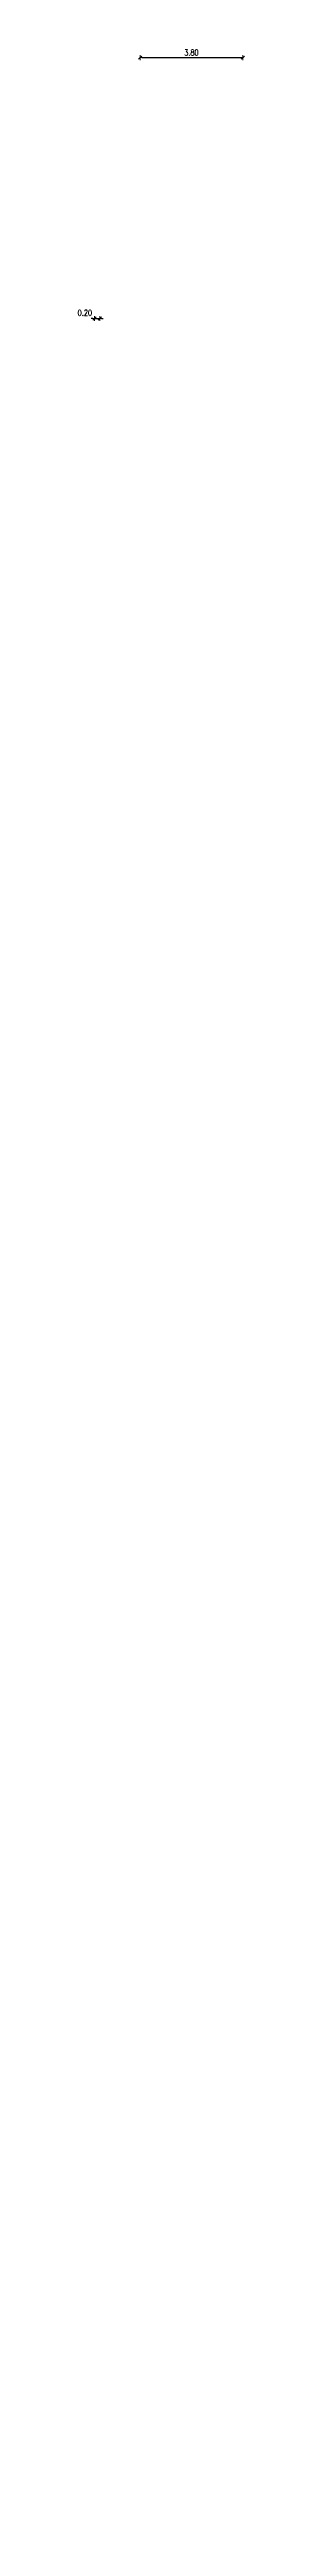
# Model space of a CAD drawing. Header units: millimetres. Extents: x 4865 to 4972, y 469 to 653.
# Drawn here: x 4916.9 to 4923.1, y 560.6 to 652.6 of the extents above; entities that cross this region are included whole.
import ezdxf

# ---------------------------------------------------------------- set-up
doc = ezdxf.new("R2010")
doc.units = ezdxf.units.MM
doc.layers.get('0').update_dxf_attribs({"color": 9})
doc.layers.get('Defpoints').update_dxf_attribs({"color": 9})
doc.layers.add('cotas', color=9, linetype='Continuous', lineweight=9)
doc.layers.add('referencias 001', color=9, linetype='Continuous')
doc.styles.add('ROMANS75', font='ROMANS.SHX', dxfattribs={"width": 0.75})
doc.dimstyles.new('COTAS100', dxfattribs={"dimscale": 0.15, "dimtxt": 1.5, "dimasz": 0.4, "dimexe": 1, "dimexo": 0, "dimgap": 0.5, "dimtad": 1, "dimzin": 0, "dimdsep": 46, "dimtxsty": 'ROMANS75', "dimblk1": 'TICK', "dimblk2": 'TICK', "dimsah": 1, "dimcen": 1, "dimse1": 1, "dimse2": 1, "dimclrd": 256, "dimclre": 256, "dimclrt": 256, "dimaunit": 1, "dimadec": 0, "dimazin": 0, "dimtfac": 1, "dimtix": 1, "dimtmove": 2, "dimatfit": 3, "dimldrblk": 'TICK', "dimfxl": 1, "dimtolj": 1, "dimtzin": 0, "dimarcsym": 0})

# ---------------------------------------------------------------- blocks, each defined once
blk = doc.blocks.new('TICK')
at = {"color": 4}
blk.add_line((-1, -1), (1, 1), dxfattribs=at)
for p, q in [((-1, 0), (0, 0)), ((0, -1.5), (0, 1.5))]:
    blk.add_line(p, q)
blk = doc.blocks.new('*D56')
at = {"layer": 'cotas', "lineweight": -2, "transparency": 16777216}
blk.add_line((4919.264, 652.344), (4922.944, 652.344), dxfattribs=at)
at = {"layer": 'Defpoints', "color": 0, "transparency": 16777216}
for p in [(4923.004, 652.344), (4919.204, 652.082), (4923.004, 652.082)]:
    blk.add_point(p, dxfattribs=at)
at = {"layer": 'cotas', "lineweight": -2, "transparency": 16777216, "xscale": 0.06, "yscale": 0.06, "zscale": 0.06, "rotation": 180}
blk.add_blockref('TICK', (4919.204, 652.344), dxfattribs=at)
at = {"layer": 'cotas', "lineweight": -2, "transparency": 16777216, "xscale": 0.06, "yscale": 0.06, "zscale": 0.06}
blk.add_blockref('TICK', (4923.004, 652.344), dxfattribs=at)
at = {"layer": 'cotas', "transparency": 16777216, "insert": (4921.104, 652.532), "char_height": 0.225, "attachment_point": 5, "style": 'ROMANS75'}
blk.add_mtext('\\A1;3.80', dxfattribs=at)
blk = doc.blocks.new('*D57')
at = {"layer": 'cotas', "lineweight": -2, "transparency": 16777216}
for p, q in [((4917.454, 642.654), (4917.394, 642.654)), ((4917.514, 642.654), (4917.714, 642.654)), ((4917.774, 642.654), (4917.834, 642.654))]:
    blk.add_line(p, q, dxfattribs=at)
at = {"layer": 'Defpoints', "color": 0, "transparency": 16777216}
for p in [(4917.714, 643.182), (4917.714, 642.654), (4917.514, 519.424)]:
    blk.add_point(p, dxfattribs=at)
at = {"layer": 'cotas', "lineweight": -2, "transparency": 16777216, "xscale": 0.06, "yscale": 0.06, "zscale": 0.06}
blk.add_blockref('TICK', (4917.514, 642.654), dxfattribs=at)
at = {"layer": 'cotas', "lineweight": -2, "transparency": 16777216, "xscale": 0.06, "yscale": 0.06, "zscale": 0.06, "rotation": 180}
blk.add_blockref('TICK', (4917.714, 642.654), dxfattribs=at)
at = {"layer": 'cotas', "transparency": 16777216, "insert": (4917.161, 642.866), "char_height": 0.225, "attachment_point": 5, "style": 'ROMANS75'}
blk.add_mtext('\\A1;0.20', dxfattribs=at)
blk = doc.blocks.new('smbase')
at = {"layer": 'cotas', "color": 9}
dim = blk.add_linear_dim(base=(4923.004, 652.344), p1=(4919.204, 652.082), p2=(4923.004, 652.082), dimstyle='COTAS100', dxfattribs=at)
dim.commit()
dim.dimension.update_dxf_attribs({"geometry": '*D56', "text_midpoint": (4921.104, 652.532)})
dim = blk.add_linear_dim(base=(4917.714, 642.654), p1=(4917.514, 519.424), p2=(4917.714, 643.182), dimstyle='COTAS100', dxfattribs=at)
dim.commit()
dim.dimension.update_dxf_attribs({"geometry": '*D57', "text_midpoint": (4917.161, 642.866), "dimtype": 128})

msp = doc.modelspace()

# ---------------------------------------------------------------- block references
at = {"layer": 'referencias 001', "color": 9}
msp.add_blockref('smbase', (0, 0), dxfattribs=at)

doc.saveas('drawing.dxf')
